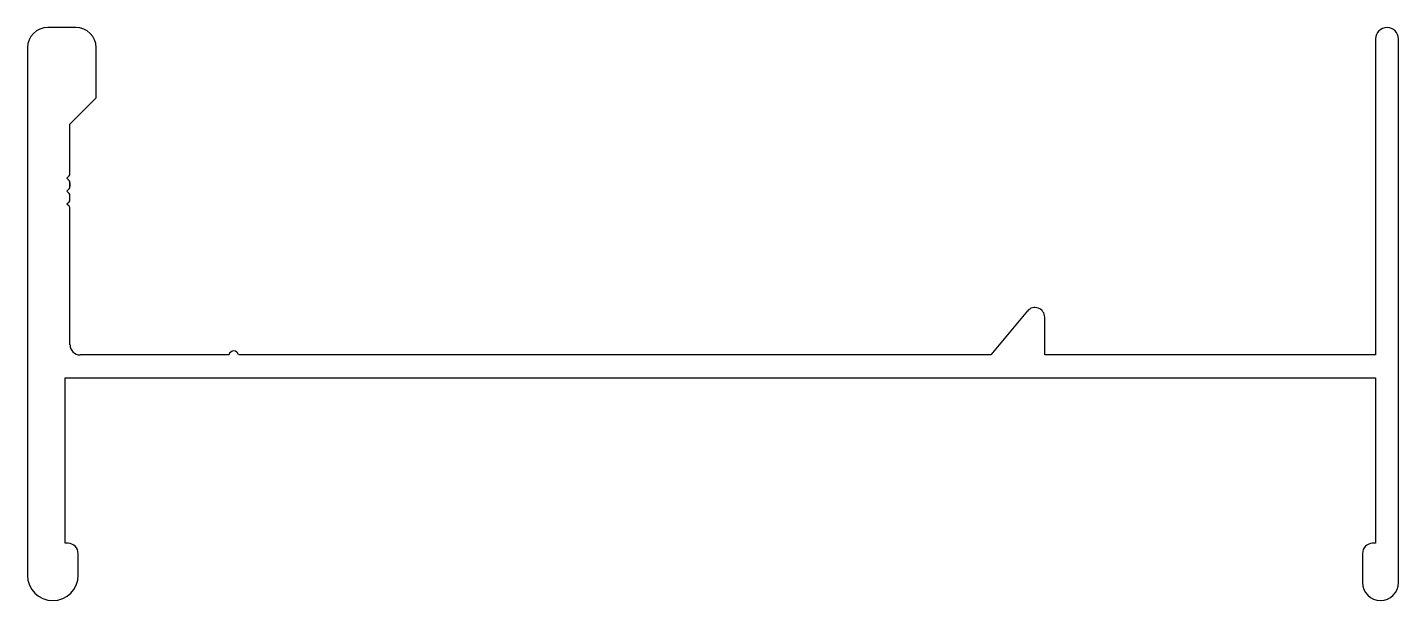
# Model space of a CAD drawing. Extents: x -53 to 53, y 0 to 45.
import ezdxf

# ---------------------------------------------------------------- set-up
doc = ezdxf.new("R2010")
doc.units = 0
doc.layers.get('0').update_dxf_attribs({"linetype": 'CONTINUOUS'})

msp = doc.modelspace()

# ---------------------------------------------------------------- linework, layer by layer
at = {"color": 7, "linetype": 'CONTINUOUS'}
for p, q in [((-49.67, 44.81), (-51.85, 44.81)), ((51.09, 43.92), (51.09, 19.41)), ((52.87, 1.76), (52.87, 43.92)), ((-53.43, 43.24), (-53.43, 2.33)), ((-48.09, 39.35), (-48.09, 43.24)), ((-50.13, 37.32), (-48.09, 39.35)), ((-50.13, 33.47), (-50.13, 37.32)), ((-50.37, 33.12), (-50.2, 33.29)), ((-50.2, 32.94), (-50.37, 33.11)), ((-50.13, 33.47), (-50.13, 33.47)), ((-50.37, 32.12), (-50.2, 32.29)), ((-50.2, 31.94), (-50.37, 32.11)), ((-50.13, 32.47), (-50.13, 32.76)), ((-50.13, 32.76), (-50.13, 32.47)), ((-50.13, 32.47), (-50.13, 32.76)), ((-50.13, 32.76), (-50.13, 32.47)), ((-50.13, 32.47), (-50.13, 32.76)), ((-50.37, 31.12), (-50.2, 31.29)), ((-50.2, 30.94), (-50.37, 31.11)), ((-50.13, 31.47), (-50.13, 31.76)), ((-50.13, 20.2), (-50.13, 30.76)), ((24.09, 22.82), (21.25, 19.41)), ((25.44, 19.41), (25.44, 22.33)), ((-37.8, 19.41), (-49.34, 19.41)), ((21.25, 19.41), (-37.05, 19.41)), ((51.09, 19.41), (25.44, 19.41)), ((-50.51, 4.81), (-50.51, 17.63)), ((-50.51, 17.63), (51.09, 17.63)), ((51.09, 17.63), (51.09, 4.81)), ((-50.28, 4.81), (-50.51, 4.81)), ((51.09, 4.81), (50.86, 4.81)), ((-49.49, 2.33), (-49.49, 4.02)), ((50.08, 4.02), (50.08, 1.76))]:
    msp.add_line(p, q, dxfattribs=at)
for centre, radius, start, end in [((-51.85, 43.24), 1.57, 90, 180), ((-49.67, 43.24), 1.57, 360, 90), ((51.98, 43.92), 0.889, 0, 180), ((-50.37, 33.11), 0.008, 135, 225), ((-50.38, 33.47), 0.25, 315, 360), ((-50.37, 32.11), 0.008, 135, 225), ((-50.38, 32.76), 0.25, 0, 45), ((-50.38, 32.47), 0.25, 315, 360), ((-50.38, 31.76), 0.25, 360, 45), ((-50.37, 31.11), 0.008, 135, 225), ((-50.38, 31.47), 0.25, 315, 360), ((-50.38, 30.76), 0.25, 0, 45), ((24.68, 22.33), 0.762, 0, 140.1654), ((-49.34, 20.2), 0.787, 180, 270), ((-37.43, 19.34), 0.381, 11.537, 168.463), ((-50.28, 4.02), 0.787, 360, 90), ((50.86, 4.02), 0.787, 90, 180), ((-51.46, 2.33), 1.97, 180, 0), ((51.47, 1.76), 1.4, 180, 0)]:
    msp.add_arc(centre, radius, start, end, dxfattribs=at)

doc.saveas('drawing.dxf')
